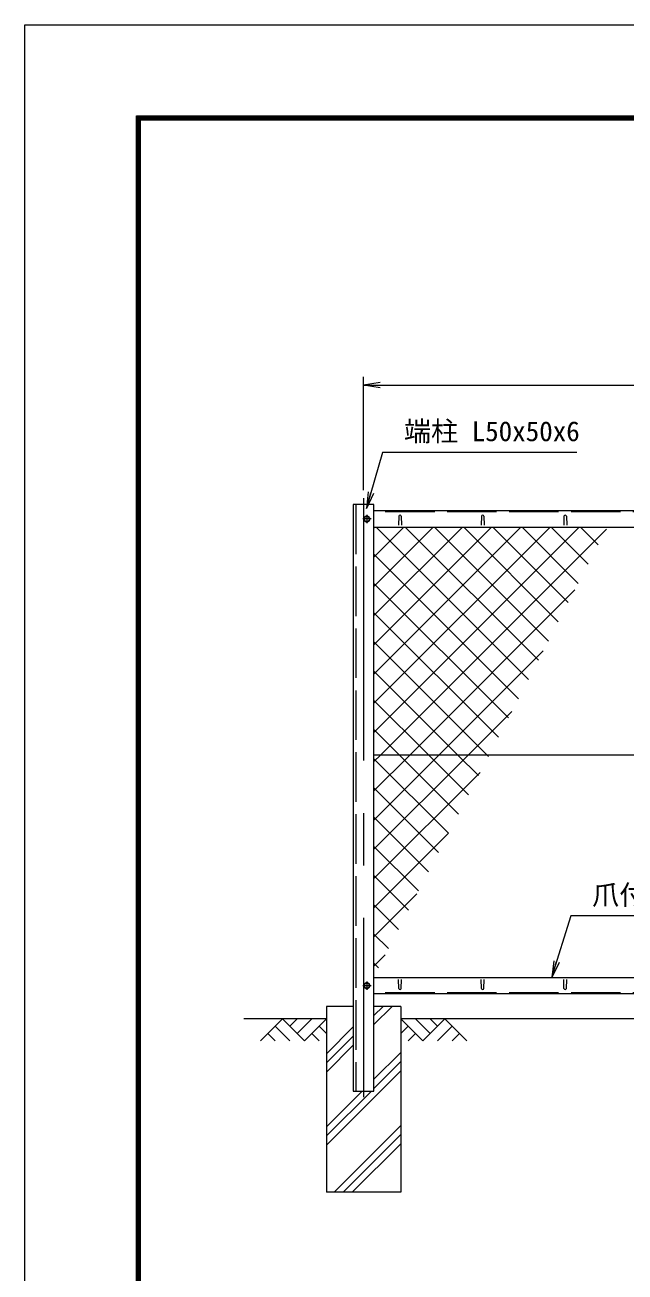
# Model space of a CAD drawing. Units: millimetres, scale not verified. Extents: x -4200 to 4200, y -2970 to 2970.
# Drawn here: x -4200 to -2747, y -49 to 2970 of the extents above; entities that cross this region are included whole.
import ezdxf
from ezdxf.enums import TextEntityAlignment as Align

# ---------------------------------------------------------------- set-up
doc = ezdxf.new("R2010")
doc.units = ezdxf.units.MM
doc.header["$LTSCALE"] = 20
doc.linetypes.add('DASHED', pattern=[7.5, 6, -1.5])
doc.linetypes.add('USER1', pattern=[50.8, 31.75, -6.35, 6.35, -6.35])
for name, color, linetype, lineweight in [('0-0_D-STR1', 1, 'Continuous', 18), ('0-1_D-BMK', 2, 'USER1', 13), ('0-2_D-STR-DIM', 7, 'Continuous', 9), ('0-3_D-STR3', 3, 'Continuous', 13), ('0-4_D-BGD', 7, 'Continuous', 9), ('0-5_D-STR4', 7, 'Continuous', 9), ('0-6_D-DCR-HCH', 7, 'Continuous', 9), ('0-7_0', 7, 'Continuous', 9), ('0-9_D-STR2', 7, 'Continuous', 9), ('0-A_D-STR-TXT', 7, 'Continuous', 9), ('0-B_D-TTL', 7, 'Continuous', 9)]:
    doc.layers.add(name, color=color, linetype=linetype, lineweight=lineweight)
doc.styles.add('ＭＳ ゴシック', font='')
doc.styles.get('ＭＳ ゴシック').set_extended_font_data('MS Gothic')

# ---------------------------------------------------------------- blocks, each defined once
blk = doc.blocks.new('_Open')
at = {"layer": '0-7_0'}
blk.add_line((-20, 3.33), (0, 0), dxfattribs=at)
blk.add_lwpolyline([(-20, -3.33), (0, 0), (-20, 0)], dxfattribs=at)

msp = doc.modelspace()

# ---------------------------------------------------------------- linework, layer by layer
at = {"layer": '0-0_D-STR1'}
for p, q in [((-3404.97, 1808.92), (-3404.97, 388.92)), ((-3354.97, 1808.92), (-3404.97, 1808.92)), ((-3354.97, 388.92), (-3354.97, 1808.92)), ((-1407.97, 1793.92), (-3354.97, 1793.92)), ((-3354.97, 1753.92), (-1407.97, 1753.92)), ((-3294.97, 1780.79), (-3295.72, 1759.29)), ((-3288.97, 1780.79), (-3288.22, 1759.29)), ((-3094.97, 1780.79), (-3095.72, 1759.29)), ((-3088.97, 1780.79), (-3088.22, 1759.29)), ((-2894.97, 1780.79), (-2895.72, 1759.29)), ((-2888.97, 1780.79), (-2888.22, 1759.29)), ((-3354.97, 663.92), (-1407.97, 663.92)), ((-3294.97, 637.05), (-3295.72, 658.55)), ((-3288.97, 637.05), (-3288.22, 658.55)), ((-3094.97, 637.05), (-3095.72, 658.55)), ((-3088.97, 637.05), (-3088.22, 658.55)), ((-2894.97, 637.05), (-2895.72, 658.55)), ((-2888.97, 637.05), (-2888.22, 658.55)), ((-1407.97, 623.92), (-3354.97, 623.92)), ((-3404.97, 388.92), (-3354.97, 388.92))]:
    msp.add_line(p, q, dxfattribs=at)
at = {"layer": '0-0_D-STR1', "linetype": 'DASHED'}
for p, q in [((-3398.97, 1808.92), (-3398.97, 388.92)), ((-1407.97, 1790.92), (-3354.97, 1790.92)), ((-1407.97, 626.92), (-3354.97, 626.92))]:
    msp.add_line(p, q, dxfattribs=at)
at = {"layer": '0-0_D-STR1'}
for centre, start, end in [((-3291.97, 1779.54), 22.61986, 157.38014), ((-3091.97, 1779.54), 22.61986, 157.38014), ((-2891.97, 1779.54), 22.61986, 157.38014), ((-3291.97, 638.3), 202.61986, 337.38014), ((-3091.97, 638.3), 202.61986, 337.38014), ((-2891.97, 638.3), 202.61986, 337.38014)]:
    msp.add_arc(centre, 3.25, start, end, dxfattribs=at)
at = {"layer": '0-1_D-BMK'}
for p, q in [((-3379.97, 1823.92), (-3379.97, 373.92)), ((-3371.97, 1783.92), (-3371.97, 1763.92)), ((-3361.97, 1773.92), (-3381.97, 1773.92)), ((-3361.97, 643.92), (-3381.97, 643.92)), ((-3371.97, 653.92), (-3371.97, 633.92))]:
    msp.add_line(p, q, dxfattribs=at)
at = {"layer": '0-2_D-STR-DIM'}
for p, q in [((-3379.97, 1843.92), (-3379.97, 2117.7)), ((-3339.97, 2097.7), (-1419.97, 2097.7))]:
    msp.add_line(p, q, dxfattribs=at)
at = {"layer": '0-3_D-STR3'}
msp.add_line((-1407.97, 1202.17), (-3354.97, 1202.17), dxfattribs=at)
for points in [[(-3365.47, 1777.67), (-3371.97, 1781.42), (-3378.47, 1777.67), (-3378.47, 1770.16), (-3371.97, 1766.41), (-3365.47, 1770.16)], [(-3365.47, 647.67), (-3371.97, 651.42), (-3378.47, 647.67), (-3378.47, 640.16), (-3371.97, 636.41), (-3365.47, 640.16)]]:
    msp.add_lwpolyline(points, close=True, dxfattribs=at)
for centre in [(-3371.97, 1773.92), (-3371.97, 643.92)]:
    msp.add_circle(centre, 6.25, dxfattribs=at)
at = {"layer": '0-4_D-BGD'}
for p, q in [((-3469.97, 563.92), (-3669.97, 563.92)), ((-1469.97, 563.92), (-3289.97, 563.92))]:
    msp.add_line(p, q, dxfattribs=at)
at = {"layer": '0-5_D-STR4'}
for p, q in [((-3469.97, 593.92), (-3469.97, 143.92)), ((-3404.97, 593.92), (-3469.97, 593.92)), ((-3289.97, 593.92), (-3354.97, 593.92)), ((-3289.97, 593.92), (-3289.97, 143.92)), ((-3289.97, 143.92), (-3469.97, 143.92))]:
    msp.add_line(p, q, dxfattribs=at)
at = {"layer": '0-6_D-DCR-HCH'}
for p, q in [((-3354.97, 549.9), (-3310.96, 593.92)), ((-3354.97, 572), (-3333.05, 593.92)), ((-3576.4, 563.92), (-3629.61, 510.71)), ((-3594.14, 546.18), (-3558.5, 510.71)), ((-3576.4, 563.92), (-3523.19, 510.71)), ((-3558.66, 546.18), (-3540.92, 563.92)), ((-3540.92, 528.44), (-3505.45, 563.92)), ((-3523.19, 510.71), (-3469.97, 563.92)), ((-3487.71, 546.18), (-3469.97, 528.52)), ((-3469.97, 479.09), (-3404.97, 544.09)), ((-3236.76, 510.71), (-3289.97, 563.92)), ((-3272.24, 546.18), (-3289.97, 528.52)), ((-3219.03, 528.44), (-3254.5, 563.92)), ((-3183.55, 563.92), (-3236.76, 510.71)), ((-3201.2, 546.09), (-3219.03, 563.92)), ((-3165.81, 546.18), (-3201.45, 510.71)), ((-3183.55, 563.92), (-3130.34, 510.71)), ((-3611.87, 528.44), (-3594.05, 510.71)), ((-3505.45, 528.44), (-3487.63, 510.71)), ((-3469.97, 457), (-3404.97, 522)), ((-3254.5, 528.44), (-3272.32, 510.71)), ((-3148.08, 528.44), (-3165.89, 510.71)), ((-3469.97, 434.9), (-3404.97, 499.9)), ((-3354.97, 417.32), (-3289.97, 482.32)), ((-3354.97, 395.22), (-3289.97, 460.22)), ((-3469.97, 258.12), (-3289.97, 438.12)), ((-3469.97, 280.22), (-3361.28, 388.92)), ((-3469.97, 302.32), (-3383.37, 388.92)), ((-3451.6, 143.92), (-3289.97, 305.54)), ((-3429.5, 143.92), (-3289.97, 283.44)), ((-3407.4, 143.92), (-3289.97, 261.35))]:
    msp.add_line(p, q, dxfattribs=at)
at = {"layer": '0-9_D-STR2'}
for p, q in [((-3354.97, 1751.98), (-3353.04, 1753.92)), ((-3354.97, 1681.27), (-3282.33, 1753.92)), ((-3354.97, 1610.56), (-3211.62, 1753.92)), ((-3354.97, 1539.85), (-3140.91, 1753.92)), ((-3354.97, 1469.14), (-3070.2, 1753.92)), ((-3354.97, 1398.43), (-2999.48, 1753.92)), ((-3354.97, 1327.72), (-2928.77, 1753.92)), ((-3354.97, 1257.01), (-2858.06, 1753.92)), ((-2981.19, 1385.2), (-3349.91, 1753.92)), ((-2957.01, 1431.73), (-3279.2, 1753.92)), ((-2932.83, 1478.26), (-3208.48, 1753.92)), ((-2908.65, 1524.79), (-3137.77, 1753.92)), ((-2884.47, 1571.32), (-3067.06, 1753.92)), ((-2860.28, 1617.85), (-2996.35, 1753.92)), ((-2836.1, 1664.38), (-2925.64, 1753.92)), ((-2811.92, 1710.91), (-2854.93, 1753.92)), ((-3339.1, 1202.17), (-2791.97, 1749.3)), ((-3005.37, 1338.67), (-3354.97, 1688.28)), ((-3029.55, 1292.14), (-3354.97, 1617.56)), ((-3268.39, 1202.17), (-2868.48, 1602.08)), ((-3053.73, 1245.61), (-3354.97, 1546.85)), ((-3081, 1202.17), (-3354.97, 1476.14)), ((-3197.68, 1202.17), (-2944.99, 1454.86)), ((-3151.71, 1202.17), (-3354.97, 1405.43)), ((-3222.42, 1202.17), (-3354.97, 1334.72)), ((-3126.97, 1202.17), (-3021.5, 1307.64)), ((-3293.13, 1202.17), (-3354.97, 1264.01)), ((-3354.97, 1186.3), (-3339.1, 1202.17)), ((-3354.97, 1115.58), (-3268.39, 1202.17)), ((-3354.97, 1044.87), (-3197.68, 1202.17)), ((-3354.97, 974.16), (-3126.97, 1202.17)), ((-3174.64, 1012.97), (-3354.97, 1193.3)), ((-3150.46, 1059.5), (-3293.13, 1202.17)), ((-3126.28, 1106.02), (-3222.42, 1202.17)), ((-3102.1, 1152.55), (-3151.71, 1202.17)), ((-3077.91, 1199.08), (-3081, 1202.17)), ((-3354.97, 903.45), (-3098.01, 1160.42)), ((-3198.82, 966.44), (-3354.97, 1122.59)), ((-3223, 919.91), (-3354.97, 1051.88)), ((-3354.97, 832.74), (-3174.52, 1013.2)), ((-3247.18, 873.38), (-3354.97, 981.17)), ((-3271.36, 826.85), (-3354.97, 910.46)), ((-3354.97, 762.03), (-3251.03, 865.98)), ((-3295.55, 780.32), (-3354.97, 839.75)), ((-3319.73, 733.79), (-3354.97, 769.04)), ((-3354.97, 691.32), (-3327.54, 718.76)), ((-3343.91, 687.26), (-3354.97, 698.33))]:
    msp.add_line(p, q, dxfattribs=at)
at = {"layer": '0-A_D-STR-TXT'}
for points in [[(-2863.62, 1935.21), (-3334.6, 1935.21), (-3372.68, 1800.94)], [(-2180.85, 812.79), (-2878.73, 812.79), (-2924.09, 665.83)]]:
    msp.add_lwpolyline(points, dxfattribs=at)
at = {"layer": '0-B_D-TTL', "color": 2, "lineweight": 18}
msp.add_lwpolyline([(-4200, 2970), (4200, 2970), (4200, -2970), (-4200, -2970)], close=True, dxfattribs=at)
at = {"layer": '0-B_D-TTL'}
for points in [[(-3930, 2750), (3930, 2750), (3930, -2750), (-3930, -2750)], [(-3927.5, 2747.5), (3927.5, 2747.5), (3927.5, -2747.5), (-3927.5, -2747.5)], [(-3925, 2745), (3925, 2745), (3925, -2745), (-3925, -2745)], [(-3922.5, 2742.5), (3922.5, 2742.5), (3922.5, -2742.5), (-3922.5, -2742.5)], [(-3920, 2740), (3920, 2740), (3920, -2740), (-3920, -2740)]]:
    msp.add_lwpolyline(points, close=True, dxfattribs=at)

# ---------------------------------------------------------------- block references
at = {"layer": '0-2_D-STR-DIM', "xscale": 2, "yscale": 2, "rotation": 180}
msp.add_blockref('_Open', (-3379.97, 2097.7), dxfattribs=at)
at = {"layer": '0-A_D-STR-TXT', "xscale": 2, "yscale": 2}
for p, rotation in [((-3373.23, 1799.01), 254.16392), ((-2924.68, 663.92), 252.84683)]:
    msp.add_blockref('_Open', p, dxfattribs=dict(at, rotation=rotation))

# ---------------------------------------------------------------- texts
at = {"layer": '0-A_D-STR-TXT', "style": 'ＭＳ ゴシック'}
for s, p in [('端柱 L50x50x6', (-3282.4, 1947.79)), ('爪付胴縁 R付L40x40x3', (-2826.79, 825.37))]:
    msp.add_text(s, height=48.09, dxfattribs=at).set_placement(p, align=Align.BOTTOM_LEFT)

doc.saveas('drawing.dxf')
